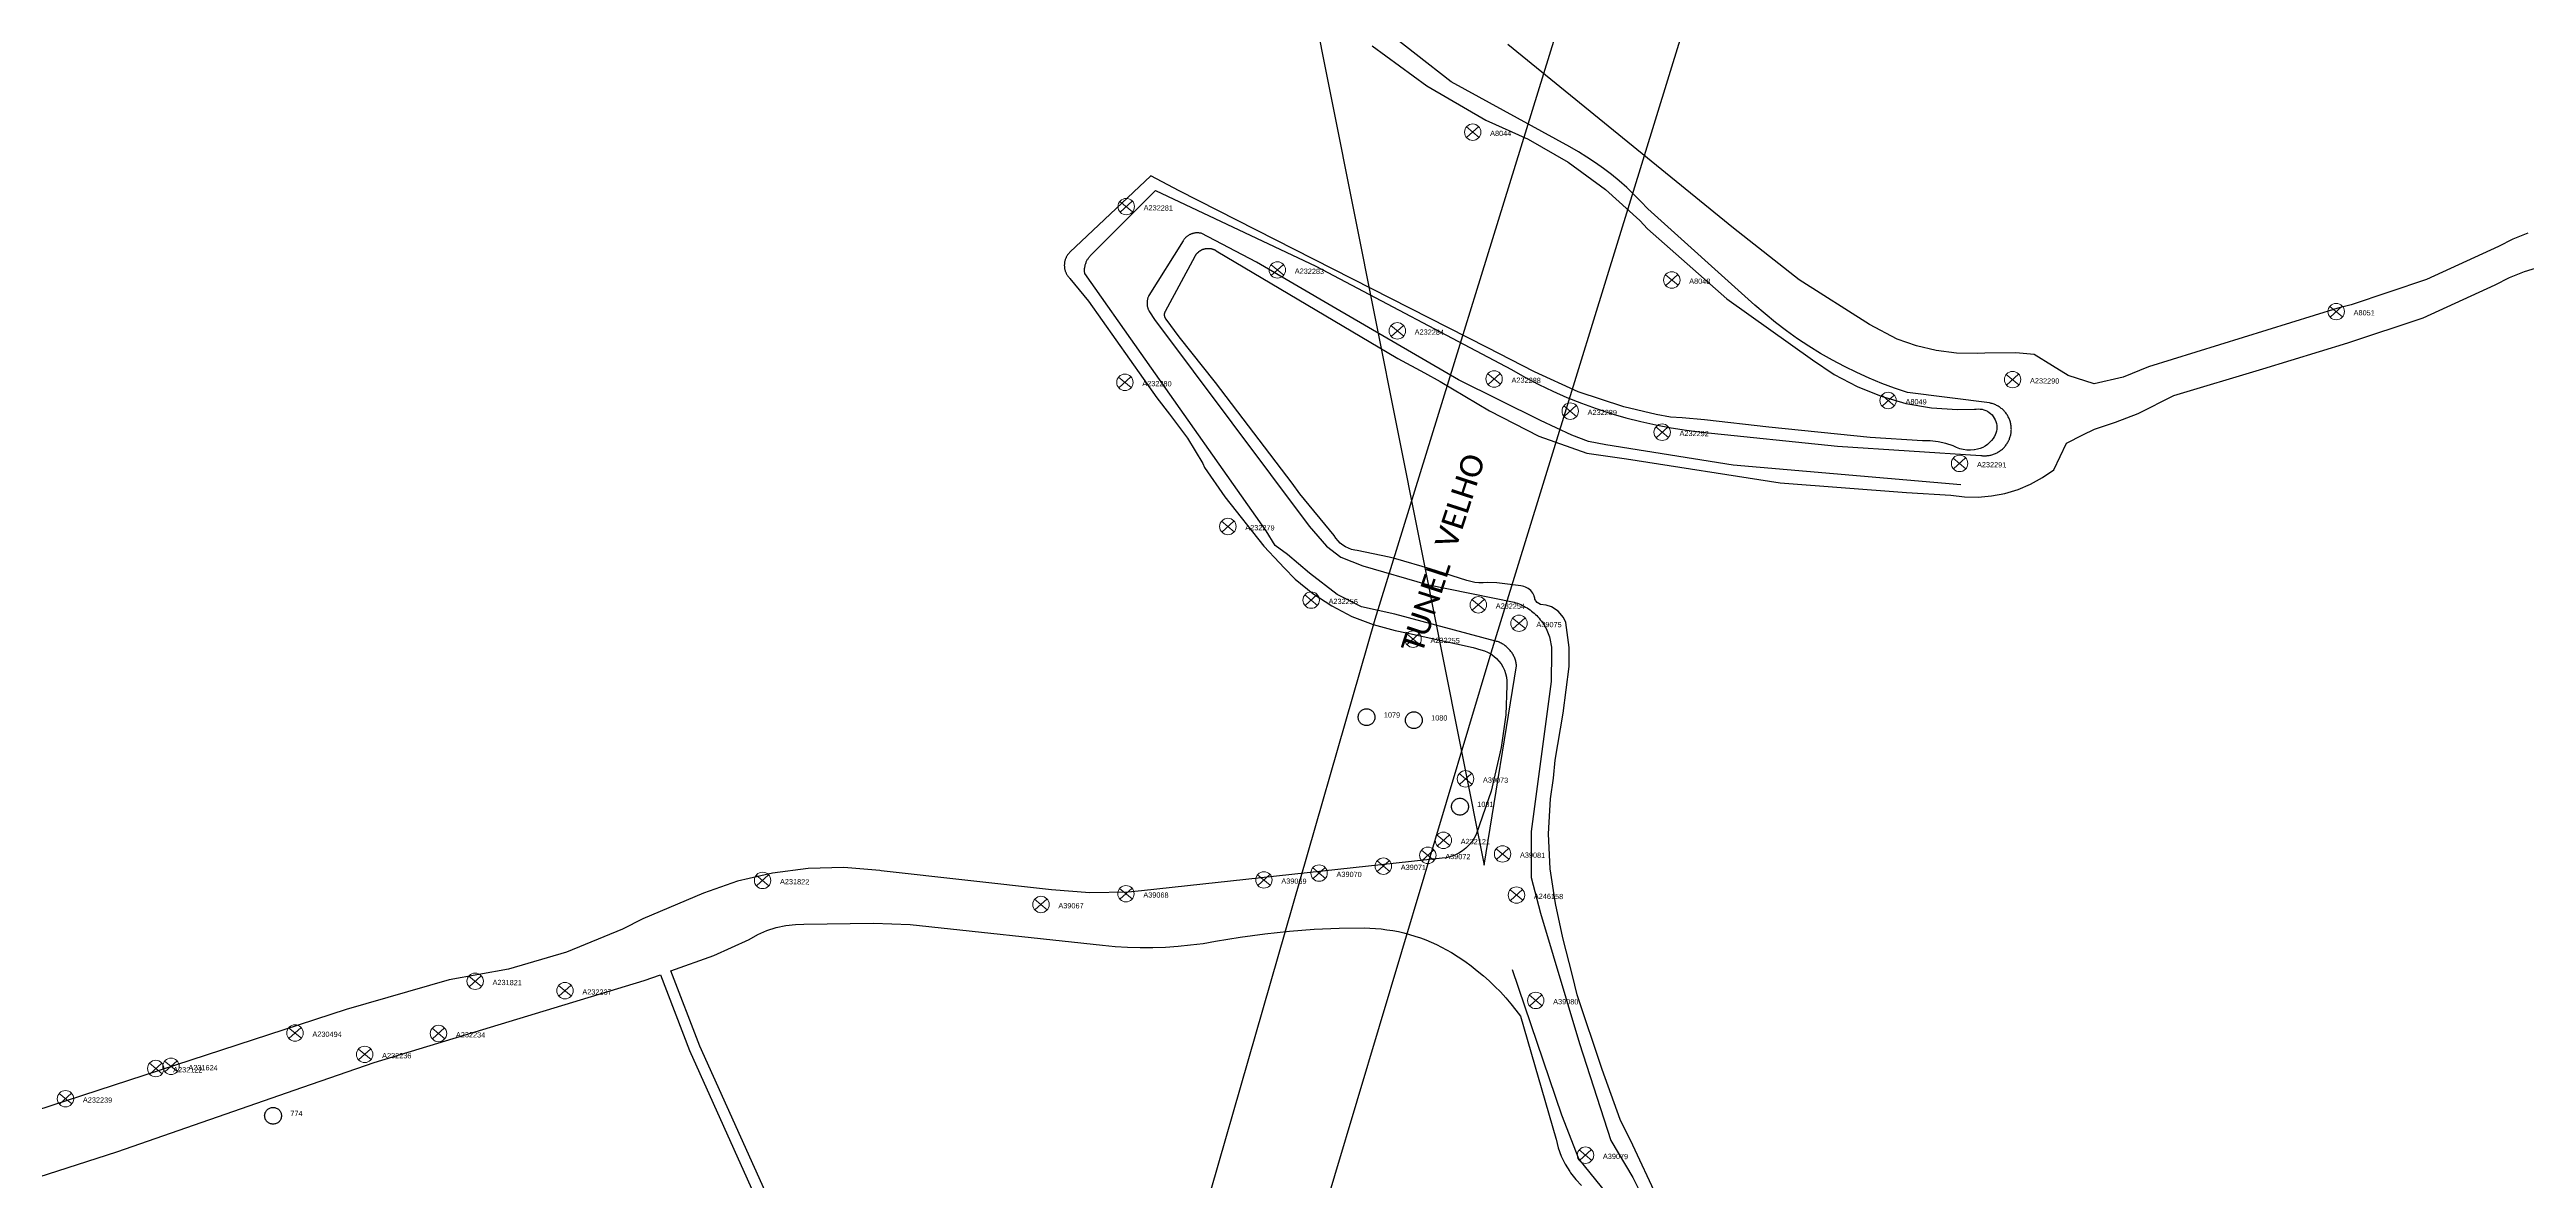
# Model space of a CAD drawing. Header units: millimetres. Extents: x 676447 to 689606, y 7455628 to 7463967.
# Drawn here: x 685296.1 to 685627.3, y 7459484.7 to 7459636 of the extents above; entities that cross this region are included whole.
import ezdxf

# ---------------------------------------------------------------- set-up
doc = ezdxf.new("R2010")
doc.units = ezdxf.units.MM
doc.header["$LTSCALE"] = 0.1
doc.header["$MEASUREMENT"] = 0
doc.linetypes.add('PHANTOM2', pattern=[1.25, 0.625, -0.125, 0.125, -0.125, 0.125, -0.125])
doc.layers.add('10.4-Postes', color=1, linetype='Continuous', lineweight=0)
for name, color, linetype in [('Caixas Subterrâneas', 5, 'Continuous'), ('LEGENDAS_INFRAESTRUTURAS', 7, 'Continuous'), ('MUB_MEIOFIO', 7, 'Continuous'), ('MUB_OBRA_ARTE', 7, 'Continuous'), ('MUB_QUADRAS', 7, 'Continuous'), ('MUB_SEGMENTO', 7, 'Continuous'), ('NOS_DE_INFRAESTRUTURA', 7, 'Continuous')]:
    doc.layers.add(name, color=color, linetype=linetype)
doc.styles.add('Legend', font='calibri.ttf')
doc.styles.get("Standard").update_dxf_attribs({"font": 'arial.ttf'})

# ---------------------------------------------------------------- blocks, each defined once
blk = doc.blocks.new('PTPT')
at = {"layer": '10.4-Postes', "color": 1, "linetype": 'PHANTOM2'}
for points in [[(-0.0000079, 0.0000104), (0.0000075, -0.000002)], [(0.000007, 0.0000109), (-0.0000074, -0.0000025)]]:
    blk.add_lwpolyline(points, dxfattribs=at)
at = {"layer": '10.4-Postes', "color": 1}
blk.add_circle((-0.0000002, 0.0000042), 0.00000987, dxfattribs=at)
blk = doc.blocks.new('MHMZ')
at = {"linetype": 'PHANTOM2'}
blk.add_circle((0, 0), 0.0000101, dxfattribs=at)

msp = doc.modelspace()

# ---------------------------------------------------------------- linework, layer by layer
at = {"layer": 'MUB_MEIOFIO', "color": 253, "linetype": 'Continuous'}
for points in [[(685447.21, 7459731.19), (685487.9, 7459526.89), (685492.24, 7459553.55), (685492.23, 7459553.68), (685492.21, 7459553.81), (685492.19, 7459553.94), (685492.16, 7459554.07), (685492.13, 7459554.2), (685492.09, 7459554.33), (685492.05, 7459554.45), (685492, 7459554.58), (685491.95, 7459554.7), (685491.9, 7459554.82), (685491.84, 7459554.94), (685491.78, 7459555.05), (685491.71, 7459555.17), (685491.64, 7459555.28), (685491.57, 7459555.39), (685491.49, 7459555.49), (685491.41, 7459555.6), (685491.32, 7459555.7), (685491.23, 7459555.8), (685491.14, 7459555.89), (685491.05, 7459555.98), (685490.95, 7459556.07), (685490.85, 7459556.15), (685490.74, 7459556.24), (685490.64, 7459556.31), (685490.53, 7459556.39), (685490.41, 7459556.46), (685490.3, 7459556.52), (685490.18, 7459556.58), (685490.06, 7459556.64), (685489.94, 7459556.7), (685489.82, 7459556.75), (685489.7, 7459556.79), (685489.57, 7459556.83), (685489.45, 7459556.87), (685475.99, 7459560.49), (685471.49, 7459561.43), (685468.24, 7459563.1), (685464.58, 7459565.94), (685461.6, 7459568.47), (685459.96, 7459569.66), (685458.77, 7459571.6), (685442.06, 7459595.36), (685434.51, 7459606.05), (685434.5, 7459606.15), (685434.49, 7459606.24), (685434.48, 7459606.34), (685434.48, 7459606.44), (685434.48, 7459606.54), (685434.49, 7459606.64), (685434.49, 7459606.74), (685434.51, 7459606.84), (685434.52, 7459606.93), (685434.54, 7459607.03), (685434.56, 7459607.13), (685434.58, 7459607.22), (685434.61, 7459607.32), (685434.64, 7459607.41), (685434.68, 7459607.51), (685434.71, 7459607.6), (685434.75, 7459607.69), (685434.8, 7459607.78), (685434.84, 7459607.86), (685434.89, 7459607.95), (685434.95, 7459608.03), (685435, 7459608.11), (685435.06, 7459608.19), (685435.12, 7459608.27), (685435.18, 7459608.35), (685435.25, 7459608.42), (685435.32, 7459608.49), (685443.98, 7459617.18), (685465.42, 7459607.03), (685491.56, 7459593.2), (685493.37, 7459592.17), (685495.21, 7459591.21), (685497.09, 7459590.31), (685498.99, 7459589.48), (685500.92, 7459588.7), (685502.87, 7459587.99), (685504.84, 7459587.34), (685506.84, 7459586.76), (685508.85, 7459586.24), (685510.88, 7459585.79), (685512.92, 7459585.4), (685514.97, 7459585.09), (685517.04, 7459584.84), (685535.18, 7459582.94), (685554.32, 7459581.7), (685554.45, 7459581.68), (685554.57, 7459581.67), (685554.69, 7459581.66), (685554.82, 7459581.66), (685554.94, 7459581.66), (685555.07, 7459581.67), (685555.19, 7459581.68), (685555.31, 7459581.69), (685555.44, 7459581.71), (685555.56, 7459581.73), (685555.68, 7459581.76), (685555.8, 7459581.79), (685555.92, 7459581.83), (685556.04, 7459581.87), (685556.15, 7459581.91), (685556.27, 7459581.96), (685556.38, 7459582.01), (685556.49, 7459582.07), (685556.6, 7459582.13), (685556.71, 7459582.19), (685556.81, 7459582.26), (685556.92, 7459582.33), (685557.01, 7459582.4), (685557.11, 7459582.48), (685557.21, 7459582.56), (685557.3, 7459582.64), (685557.39, 7459582.73), (685557.47, 7459582.82), (685557.55, 7459582.91), (685557.63, 7459583.01), (685557.71, 7459583.11), (685557.78, 7459583.21), (685557.85, 7459583.31), (685557.91, 7459583.42), (685557.98, 7459583.53), (685558.03, 7459583.64), (685558.09, 7459583.75), (685558.14, 7459583.86), (685558.18, 7459583.98), (685558.22, 7459584.1), (685558.26, 7459584.22), (685558.29, 7459584.33), (685558.32, 7459584.46), (685558.35, 7459584.58), (685558.37, 7459584.7), (685558.38, 7459584.82), (685558.39, 7459584.95), (685558.4, 7459585.07), (685558.41, 7459585.2), (685558.4, 7459585.32), (685558.4, 7459585.44), (685558.39, 7459585.57), (685558.37, 7459585.69), (685558.36, 7459585.81), (685558.33, 7459585.94), (685558.31, 7459586.06), (685558.28, 7459586.18), (685558.24, 7459586.3), (685558.2, 7459586.42), (685558.16, 7459586.53), (685558.11, 7459586.65), (685558.06, 7459586.76), (685558, 7459586.87), (685557.94, 7459586.98), (685557.88, 7459587.09), (685557.81, 7459587.19), (685557.74, 7459587.29), (685557.67, 7459587.39), (685557.59, 7459587.49), (685557.51, 7459587.59), (685557.43, 7459587.68), (685557.34, 7459587.77), (685557.25, 7459587.85), (685557.16, 7459587.93), (685557.06, 7459588.01), (685556.96, 7459588.09), (685556.86, 7459588.16), (685556.76, 7459588.23), (685556.65, 7459588.29), (685556.54, 7459588.36), (685556.43, 7459588.41), (685556.32, 7459588.47), (685556.21, 7459588.52), (685556.09, 7459588.56), (685555.97, 7459588.6), (685555.85, 7459588.64), (685555.73, 7459588.67), (685555.61, 7459588.7), (685555.49, 7459588.73), (685544.52, 7459590.13), (685542.79, 7459590.71), (685541.08, 7459591.35), (685539.39, 7459592.04), (685537.73, 7459592.79), (685536.09, 7459593.59), (685534.48, 7459594.45), (685532.9, 7459595.35), (685531.34, 7459596.31), (685529.82, 7459597.32), (685528.34, 7459598.38), (685526.88, 7459599.48), (685525.47, 7459600.64), (685524.09, 7459601.83), (685509.8, 7459614.7), (685508.88, 7459615.69), (685507.94, 7459616.64), (685506.97, 7459617.55), (685505.96, 7459618.44), (685504.93, 7459619.29), (685503.87, 7459620.1), (685502.78, 7459620.88), (685501.66, 7459621.62), (685500.52, 7459622.33), (685499.36, 7459622.99), (685483.49, 7459631.72), (685469.48, 7459642.72)], [(685551.67, 7459577.77), (685521.2, 7459580.39), (685504.19, 7459583.14), (685501.88, 7459583.57), (685499.64, 7459584.44), (685495.44, 7459586.39), (685484.5, 7459591.83), (685468.07, 7459601.38), (685457.48, 7459607.59), (685450.06, 7459611.43), (685449.98, 7459611.45), (685449.91, 7459611.46), (685449.83, 7459611.47), (685449.76, 7459611.48), (685449.68, 7459611.49), (685449.6, 7459611.49), (685449.53, 7459611.49), (685449.45, 7459611.49), (685449.37, 7459611.48), (685449.3, 7459611.48), (685449.22, 7459611.47), (685449.14, 7459611.45), (685449.07, 7459611.44), (685448.99, 7459611.42), (685448.92, 7459611.4), (685448.85, 7459611.37), (685448.77, 7459611.35), (685448.7, 7459611.32), (685448.63, 7459611.29), (685448.56, 7459611.26), (685448.49, 7459611.22), (685448.43, 7459611.18), (685448.36, 7459611.14), (685448.3, 7459611.1), (685448.24, 7459611.06), (685448.17, 7459611.01), (685448.11, 7459610.96), (685448.06, 7459610.91), (685448, 7459610.86), (685447.95, 7459610.8), (685447.89, 7459610.75), (685447.84, 7459610.69), (685447.8, 7459610.63), (685447.75, 7459610.57), (685447.71, 7459610.51), (685447.66, 7459610.44), (685443.08, 7459603.11), (685443.05, 7459603.04), (685443.02, 7459602.97), (685442.99, 7459602.9), (685442.96, 7459602.83), (685442.93, 7459602.75), (685442.91, 7459602.68), (685442.89, 7459602.6), (685442.88, 7459602.53), (685442.86, 7459602.45), (685442.85, 7459602.38), (685442.84, 7459602.3), (685442.84, 7459602.22), (685442.83, 7459602.15), (685442.83, 7459602.07), (685442.83, 7459601.99), (685442.84, 7459601.92), (685442.84, 7459601.84), (685442.85, 7459601.76), (685442.87, 7459601.69), (685442.88, 7459601.61), (685442.9, 7459601.54), (685442.92, 7459601.46), (685442.94, 7459601.39), (685442.97, 7459601.32), (685443, 7459601.25), (685443.03, 7459601.18), (685443.06, 7459601.11), (685443.1, 7459601.04), (685443.14, 7459600.97), (685443.18, 7459600.91), (685443.82, 7459599.9), (685464.52, 7459572.23), (685466.81, 7459569.58), (685468.74, 7459568.11), (685471.67, 7459566.92), (685480.29, 7459564.45), (685491.92, 7459562.06), (685492.15, 7459561.99), (685492.38, 7459561.92), (685492.6, 7459561.83), (685492.82, 7459561.74), (685493.03, 7459561.64), (685493.24, 7459561.53), (685493.45, 7459561.42), (685493.65, 7459561.3), (685493.85, 7459561.17), (685494.05, 7459561.04), (685494.24, 7459560.89), (685494.42, 7459560.75), (685494.6, 7459560.59), (685494.78, 7459560.43), (685494.95, 7459560.27), (685495.11, 7459560.09), (685495.27, 7459559.92), (685495.42, 7459559.73), (685495.56, 7459559.55), (685495.7, 7459559.35), (685495.83, 7459559.16), (685495.96, 7459558.95), (685496.08, 7459558.75), (685496.19, 7459558.54), (685496.29, 7459558.33), (685496.39, 7459558.11), (685496.47, 7459557.89), (685496.55, 7459557.67), (685496.63, 7459557.44), (685496.69, 7459557.21), (685496.75, 7459556.98), (685496.8, 7459556.75), (685496.84, 7459556.52), (685496.87, 7459556.28), (685496.9, 7459556.05), (685496.92, 7459555.81), (685496.93, 7459555.57), (685496.93, 7459555.34), (685496.88, 7459551.45), (685494.22, 7459531.38), (685494.22, 7459525.22), (685495.45, 7459520.47), (685500.64, 7459503.02), (685504.87, 7459490.03), (685507.79, 7459485.09), (685510.66, 7459479.39)], [(685517.72, 7459436.45), (685516.65, 7459441.83), (685508.81, 7459476.52), (685506.88, 7459479.82), (685503.62, 7459483.85), (685500.59, 7459487.6), (685498.32, 7459493.45), (685491.7, 7459512.89)]]:
    msp.add_lwpolyline(points, dxfattribs=at)
at = {"layer": 'MUB_MEIOFIO', "linetype": 'Continuous'}
for points in [[(685447.21, 7459731.19), (685487.9, 7459526.89), (685492.24, 7459553.55), (685492.23, 7459553.68), (685492.21, 7459553.81), (685492.19, 7459553.94), (685492.16, 7459554.07), (685492.13, 7459554.2), (685492.09, 7459554.33), (685492.05, 7459554.45), (685492, 7459554.58), (685491.95, 7459554.7), (685491.9, 7459554.82), (685491.84, 7459554.94), (685491.78, 7459555.05), (685491.71, 7459555.17), (685491.64, 7459555.28), (685491.57, 7459555.39), (685491.49, 7459555.49), (685491.41, 7459555.6), (685491.32, 7459555.7), (685491.23, 7459555.8), (685491.14, 7459555.89), (685491.05, 7459555.98), (685490.95, 7459556.07), (685490.85, 7459556.15), (685490.74, 7459556.24), (685490.64, 7459556.31), (685490.53, 7459556.39), (685490.41, 7459556.46), (685490.3, 7459556.52), (685490.18, 7459556.58), (685490.06, 7459556.64), (685489.94, 7459556.7), (685489.82, 7459556.75), (685489.7, 7459556.79), (685489.57, 7459556.83), (685489.45, 7459556.87), (685475.99, 7459560.49), (685471.49, 7459561.43), (685468.24, 7459563.1), (685464.58, 7459565.94), (685461.6, 7459568.47), (685459.96, 7459569.66), (685458.77, 7459571.6), (685442.06, 7459595.36), (685434.51, 7459606.05), (685434.5, 7459606.15), (685434.49, 7459606.24), (685434.48, 7459606.34), (685434.48, 7459606.44), (685434.48, 7459606.54), (685434.49, 7459606.64), (685434.49, 7459606.74), (685434.51, 7459606.84), (685434.52, 7459606.93), (685434.54, 7459607.03), (685434.56, 7459607.13), (685434.58, 7459607.22), (685434.61, 7459607.32), (685434.64, 7459607.41), (685434.68, 7459607.51), (685434.71, 7459607.6), (685434.75, 7459607.69), (685434.8, 7459607.78), (685434.84, 7459607.86), (685434.89, 7459607.95), (685434.95, 7459608.03), (685435, 7459608.11), (685435.06, 7459608.19), (685435.12, 7459608.27), (685435.18, 7459608.35), (685435.25, 7459608.42), (685435.32, 7459608.49), (685443.98, 7459617.18), (685465.42, 7459607.03), (685491.56, 7459593.2), (685493.37, 7459592.17), (685495.21, 7459591.21), (685497.09, 7459590.31), (685498.99, 7459589.48), (685500.92, 7459588.7), (685502.87, 7459587.99), (685504.84, 7459587.34), (685506.84, 7459586.76), (685508.85, 7459586.24), (685510.88, 7459585.79), (685512.92, 7459585.4), (685514.97, 7459585.09), (685517.04, 7459584.84), (685535.18, 7459582.94), (685554.32, 7459581.7), (685554.45, 7459581.68), (685554.57, 7459581.67), (685554.69, 7459581.66), (685554.82, 7459581.66), (685554.94, 7459581.66), (685555.07, 7459581.67), (685555.19, 7459581.68), (685555.31, 7459581.69), (685555.44, 7459581.71), (685555.56, 7459581.73), (685555.68, 7459581.76), (685555.8, 7459581.79), (685555.92, 7459581.83), (685556.04, 7459581.87), (685556.15, 7459581.91), (685556.27, 7459581.96), (685556.38, 7459582.01), (685556.49, 7459582.07), (685556.6, 7459582.13), (685556.71, 7459582.19), (685556.81, 7459582.26), (685556.92, 7459582.33), (685557.01, 7459582.4), (685557.11, 7459582.48), (685557.21, 7459582.56), (685557.3, 7459582.64), (685557.39, 7459582.73), (685557.47, 7459582.82), (685557.55, 7459582.91), (685557.63, 7459583.01), (685557.71, 7459583.11), (685557.78, 7459583.21), (685557.85, 7459583.31), (685557.91, 7459583.42), (685557.98, 7459583.53), (685558.03, 7459583.64), (685558.09, 7459583.75), (685558.14, 7459583.86), (685558.18, 7459583.98), (685558.22, 7459584.1), (685558.26, 7459584.22), (685558.29, 7459584.33), (685558.32, 7459584.46), (685558.35, 7459584.58), (685558.37, 7459584.7), (685558.38, 7459584.82), (685558.39, 7459584.95), (685558.4, 7459585.07), (685558.41, 7459585.2), (685558.4, 7459585.32), (685558.4, 7459585.44), (685558.39, 7459585.57), (685558.37, 7459585.69), (685558.36, 7459585.81), (685558.33, 7459585.94), (685558.31, 7459586.06), (685558.28, 7459586.18), (685558.24, 7459586.3), (685558.2, 7459586.42), (685558.16, 7459586.53), (685558.11, 7459586.65), (685558.06, 7459586.76), (685558, 7459586.87), (685557.94, 7459586.98), (685557.88, 7459587.09), (685557.81, 7459587.19), (685557.74, 7459587.29), (685557.67, 7459587.39), (685557.59, 7459587.49), (685557.51, 7459587.59), (685557.43, 7459587.68), (685557.34, 7459587.77), (685557.25, 7459587.85), (685557.16, 7459587.93), (685557.06, 7459588.01), (685556.96, 7459588.09), (685556.86, 7459588.16), (685556.76, 7459588.23), (685556.65, 7459588.29), (685556.54, 7459588.36), (685556.43, 7459588.41), (685556.32, 7459588.47), (685556.21, 7459588.52), (685556.09, 7459588.56), (685555.97, 7459588.6), (685555.85, 7459588.64), (685555.73, 7459588.67), (685555.61, 7459588.7), (685555.49, 7459588.73), (685544.52, 7459590.13), (685542.79, 7459590.71), (685541.08, 7459591.35), (685539.39, 7459592.04), (685537.73, 7459592.79), (685536.09, 7459593.59), (685534.48, 7459594.45), (685532.9, 7459595.35), (685531.34, 7459596.31), (685529.82, 7459597.32), (685528.34, 7459598.38), (685526.88, 7459599.48), (685525.47, 7459600.64), (685524.09, 7459601.83), (685509.8, 7459614.7), (685508.88, 7459615.69), (685507.94, 7459616.64), (685506.97, 7459617.55), (685505.96, 7459618.44), (685504.93, 7459619.29), (685503.87, 7459620.1), (685502.78, 7459620.88), (685501.66, 7459621.62), (685500.52, 7459622.33), (685499.36, 7459622.99), (685483.49, 7459631.72), (685469.48, 7459642.72)], [(685551.67, 7459577.77), (685521.2, 7459580.39), (685504.19, 7459583.14), (685501.88, 7459583.57), (685499.64, 7459584.44), (685495.44, 7459586.39), (685484.5, 7459591.83), (685468.07, 7459601.38), (685457.48, 7459607.59), (685450.06, 7459611.43), (685449.98, 7459611.45), (685449.91, 7459611.46), (685449.83, 7459611.47), (685449.76, 7459611.48), (685449.68, 7459611.49), (685449.6, 7459611.49), (685449.53, 7459611.49), (685449.45, 7459611.49), (685449.37, 7459611.48), (685449.3, 7459611.48), (685449.22, 7459611.47), (685449.14, 7459611.45), (685449.07, 7459611.44), (685448.99, 7459611.42), (685448.92, 7459611.4), (685448.85, 7459611.37), (685448.77, 7459611.35), (685448.7, 7459611.32), (685448.63, 7459611.29), (685448.56, 7459611.26), (685448.49, 7459611.22), (685448.43, 7459611.18), (685448.36, 7459611.14), (685448.3, 7459611.1), (685448.24, 7459611.06), (685448.17, 7459611.01), (685448.11, 7459610.96), (685448.06, 7459610.91), (685448, 7459610.86), (685447.95, 7459610.8), (685447.89, 7459610.75), (685447.84, 7459610.69), (685447.8, 7459610.63), (685447.75, 7459610.57), (685447.71, 7459610.51), (685447.66, 7459610.44), (685443.08, 7459603.11), (685443.05, 7459603.04), (685443.02, 7459602.97), (685442.99, 7459602.9), (685442.96, 7459602.83), (685442.93, 7459602.75), (685442.91, 7459602.68), (685442.89, 7459602.6), (685442.88, 7459602.53), (685442.86, 7459602.45), (685442.85, 7459602.38), (685442.84, 7459602.3), (685442.84, 7459602.22), (685442.83, 7459602.15), (685442.83, 7459602.07), (685442.83, 7459601.99), (685442.84, 7459601.92), (685442.84, 7459601.84), (685442.85, 7459601.76), (685442.87, 7459601.69), (685442.88, 7459601.61), (685442.9, 7459601.54), (685442.92, 7459601.46), (685442.94, 7459601.39), (685442.97, 7459601.32), (685443, 7459601.25), (685443.03, 7459601.18), (685443.06, 7459601.11), (685443.1, 7459601.04), (685443.14, 7459600.97), (685443.18, 7459600.91), (685443.82, 7459599.9), (685464.52, 7459572.23), (685466.81, 7459569.58), (685468.74, 7459568.11), (685471.67, 7459566.92), (685480.29, 7459564.45), (685491.92, 7459562.06), (685492.15, 7459561.99), (685492.38, 7459561.92), (685492.6, 7459561.83), (685492.82, 7459561.74), (685493.03, 7459561.64), (685493.24, 7459561.53), (685493.45, 7459561.42), (685493.65, 7459561.3), (685493.85, 7459561.17), (685494.05, 7459561.04), (685494.24, 7459560.89), (685494.42, 7459560.75), (685494.6, 7459560.59), (685494.78, 7459560.43), (685494.95, 7459560.27), (685495.11, 7459560.09), (685495.27, 7459559.92), (685495.42, 7459559.73), (685495.56, 7459559.55), (685495.7, 7459559.35), (685495.83, 7459559.16), (685495.96, 7459558.95), (685496.08, 7459558.75), (685496.19, 7459558.54), (685496.29, 7459558.33), (685496.39, 7459558.11), (685496.47, 7459557.89), (685496.55, 7459557.67), (685496.63, 7459557.44), (685496.69, 7459557.21), (685496.75, 7459556.98), (685496.8, 7459556.75), (685496.84, 7459556.52), (685496.87, 7459556.28), (685496.9, 7459556.05), (685496.92, 7459555.81), (685496.93, 7459555.57), (685496.93, 7459555.34), (685496.88, 7459551.45), (685494.22, 7459531.38), (685494.22, 7459525.22), (685495.45, 7459520.47), (685500.64, 7459503.02), (685504.87, 7459490.03), (685507.79, 7459485.09), (685510.66, 7459479.39)], [(685517.72, 7459436.45), (685516.65, 7459441.83), (685508.81, 7459476.52), (685506.88, 7459479.82), (685503.62, 7459483.85), (685500.59, 7459487.6), (685498.32, 7459493.45), (685491.7, 7459512.89)]]:
    msp.add_lwpolyline(points, dxfattribs=at)
at = {"layer": 'MUB_OBRA_ARTE', "linetype": 'Continuous'}
msp.add_lwpolyline([(685461.95, 7459465.33), (685447.42, 7459469.54), (685473.36, 7459559.82), (685498.94, 7459642.68), (685498.83, 7459642.7), (685512.59, 7459638.38), (685514.27, 7459637.87), (685488.8, 7459555.24), (685461.95, 7459465.33)], dxfattribs=at)
at = {"layer": 'MUB_QUADRAS', "linetype": 'Continuous'}
for points in [[(685472.92, 7459636.54), (685480.27, 7459631.15), (685488.14, 7459626.56), (685493.78, 7459624.03), (685499.13, 7459620.93), (685504.12, 7459617.28), (685508.71, 7459613.13), (685509.77, 7459612.04), (685520.35, 7459602.68), (685531.82, 7459594.49), (685534.7, 7459592.55), (685537.77, 7459590.93), (685540.99, 7459589.63), (685544.32, 7459588.68), (685547.74, 7459588.08), (685551.21, 7459587.84), (685553.46, 7459587.88), (685553.72, 7459587.92), (685553.98, 7459587.94), (685554.23, 7459587.92), (685554.49, 7459587.89), (685554.74, 7459587.82), (685554.98, 7459587.73), (685555.22, 7459587.61), (685555.43, 7459587.47), (685555.64, 7459587.31), (685555.82, 7459587.13), (685555.99, 7459586.93), (685556.13, 7459586.71), (685556.25, 7459586.48), (685556.34, 7459586.24), (685556.41, 7459585.99), (685556.45, 7459585.73), (685556.47, 7459585.47), (685556.45, 7459585.21), (685556.42, 7459584.96), (685556.35, 7459584.7), (685556.26, 7459584.46), (685556.14, 7459584.23), (685556.13, 7459584.21), (685555.99, 7459583.99), (685555.76, 7459583.69), (685555.5, 7459583.42), (685555.22, 7459583.17), (685554.91, 7459582.96), (685554.58, 7459582.78), (685554.23, 7459582.64), (685553.87, 7459582.53), (685553.5, 7459582.46), (685553.42, 7459582.45), (685552.94, 7459582.42), (685552.46, 7459582.43), (685551.98, 7459582.5), (685551.51, 7459582.61), (685551.06, 7459582.77), (685550.63, 7459582.98), (685549.65, 7459583.3), (685548.62, 7459583.53), (685547.57, 7459583.64), (685546.51, 7459583.65), (685539.54, 7459584.13), (685525.96, 7459585.48), (685517.39, 7459586.46), (685514.4, 7459586.73), (685512.84, 7459586.85), (685510.93, 7459587.2), (685506.6, 7459588.21), (685500.5, 7459590.23), (685494.64, 7459592.88), (685488.31, 7459596.15), (685447.12, 7459617.12), (685443.35, 7459619.11), (685432.53, 7459608.91), (685432.47, 7459608.85), (685432.42, 7459608.79), (685432.36, 7459608.73), (685432.31, 7459608.66), (685432.25, 7459608.6), (685432.21, 7459608.53), (685432.16, 7459608.46), (685432.11, 7459608.39), (685432.07, 7459608.31), (685432.03, 7459608.24), (685432, 7459608.16), (685431.96, 7459608.09), (685431.93, 7459608.01), (685431.9, 7459607.93), (685431.88, 7459607.85), (685431.86, 7459607.77), (685431.83, 7459607.69), (685431.82, 7459607.61), (685431.8, 7459607.52), (685431.79, 7459607.44), (685431.78, 7459607.36), (685431.78, 7459607.27), (685431.77, 7459607.19), (685431.77, 7459607.11), (685431.78, 7459607.02), (685431.78, 7459606.94), (685431.79, 7459606.86), (685431.8, 7459606.77), (685431.82, 7459606.69), (685431.83, 7459606.61), (685431.86, 7459606.53), (685431.88, 7459606.45), (685431.9, 7459606.37), (685431.93, 7459606.29), (685431.96, 7459606.21), (685432, 7459606.13), (685432.03, 7459606.06), (685432.07, 7459605.98), (685432.11, 7459605.91), (685432.16, 7459605.84), (685432.21, 7459605.77), (685432.25, 7459605.7), (685432.31, 7459605.64), (685432.36, 7459605.57), (685432.42, 7459605.51), (685432.47, 7459605.45), (685432.53, 7459605.39), (685435.01, 7459602.35), (685444.16, 7459589.43), (685445.86, 7459587.23), (685448.24, 7459584.04), (685450.28, 7459580.61), (685450.54, 7459580.1), (685453.23, 7459576.16), (685458.46, 7459569.58), (685460.53, 7459567.32), (685461.18, 7459566.66), (685462.66, 7459565.16), (685465.01, 7459563.24), (685467.55, 7459561.57), (685470.24, 7459560.17), (685473.07, 7459559.07), (685476, 7459558.27), (685477.55, 7459557.97), (685486.43, 7459556), (685487.48, 7459555.7), (685487.94, 7459555.56), (685488.38, 7459555.37), (685488.8, 7459555.14), (685489.19, 7459554.86), (685489.56, 7459554.55), (685489.88, 7459554.19), (685490.17, 7459553.81), (685490.42, 7459553.4), (685490.62, 7459552.96), (685490.78, 7459552.51), (685490.88, 7459552.04), (685490.94, 7459551.56), (685490.95, 7459551.08), (685490.94, 7459550.91), (685490.8, 7459547.01), (685490.2, 7459542.64), (685488.86, 7459536.8), (685486.91, 7459531.13), (685486.84, 7459530.99), (685486.57, 7459530.48), (685486.25, 7459530), (685485.88, 7459529.55), (685485.47, 7459529.15), (685485.01, 7459528.79), (685484.52, 7459528.48), (685484, 7459528.23), (685483.46, 7459528.03), (685482.89, 7459527.88), (685482.32, 7459527.8), (685442.11, 7459523.45), (685440.32, 7459523.28), (685435.17, 7459523.17), (685430.05, 7459523.6), (685407.3, 7459526.13), (685407.1, 7459526.16), (685402.31, 7459526.55), (685397.51, 7459526.44), (685392.74, 7459525.83), (685388.07, 7459524.73), (685383.53, 7459523.14), (685375.41, 7459519.68), (685372.7, 7459518.33), (685365.22, 7459515.26), (685357.46, 7459512.98), (685349.5, 7459511.53), (685335.75, 7459507.55), (685285.84, 7459491.27)], [(685627.47, 7459611.46), (685625.47, 7459610.66), (685623.56, 7459609.65), (685613.91, 7459605.25), (685603.85, 7459601.88), (685602.07, 7459601.4), (685576.74, 7459593.57), (685573.38, 7459592.18), (685569.48, 7459591.3), (685565.99, 7459592.42), (685563.92, 7459593.68), (685561.46, 7459595.21), (685559.02, 7459595.44), (685554.87, 7459595.39), (685553.83, 7459595.34), (685551.09, 7459595.4), (685548.37, 7459595.75), (685545.71, 7459596.38), (685543.12, 7459597.28), (685539.46, 7459599.24), (685530.03, 7459605.21), (685521.27, 7459612.13), (685491.08, 7459636.7)], [(685512.26, 7459479.89), (685508.43, 7459488.07), (685507.8, 7459489.41), (685506.09, 7459492.87), (685503.68, 7459499.52), (685500.35, 7459509.52), (685499.72, 7459512.12), (685498.45, 7459517.15), (685497.45, 7459521.75), (685496.74, 7459526.39), (685496.52, 7459531.07), (685496.79, 7459535.75), (685497.18, 7459538.52), (685497.43, 7459540.95), (685498.49, 7459547.24), (685499.26, 7459553.45), (685499.28, 7459556.01), (685498.84, 7459559.35), (685498.53, 7459560.01), (685497.83, 7459560.85), (685496.9, 7459561.43), (685496.2, 7459561.65), (685495.45, 7459561.77), (685495.01, 7459562.05), (685494.84, 7459562.25), (685494.77, 7459562.36), (685494.71, 7459562.48), (685494.67, 7459562.61), (685494.64, 7459562.74), (685494.62, 7459562.86), (685494.6, 7459562.91), (685494.52, 7459563.11), (685494.41, 7459563.3), (685494.29, 7459563.47), (685494.15, 7459563.63), (685493.99, 7459563.77), (685493.82, 7459563.9), (685493.64, 7459564.01), (685493.44, 7459564.1), (685493.24, 7459564.17), (685493.03, 7459564.22), (685492.82, 7459564.24), (685489.61, 7459564.64), (685488.32, 7459564.71), (685487.77, 7459564.65), (685487.22, 7459564.65), (685486.67, 7459564.71), (685486.13, 7459564.82), (685485.61, 7459564.99), (685485.6, 7459564.99), (685480.7, 7459566.55), (685476.09, 7459567.87), (685475.21, 7459568.11), (685470.93, 7459568.98), (685470.62, 7459569.03), (685470.19, 7459569.14), (685469.79, 7459569.29), (685469.39, 7459569.49), (685469.03, 7459569.72), (685468.68, 7459569.99), (685468.37, 7459570.29), (685468.09, 7459570.63), (685467.85, 7459570.99), (685463.28, 7459576.56), (685462.25, 7459577.98), (685452.01, 7459591.45), (685447.13, 7459597.58), (685447.11, 7459597.6), (685445.38, 7459599.94), (685445.38, 7459599.94), (685445.37, 7459599.95), (685445.36, 7459599.97), (685445.35, 7459599.98), (685445.34, 7459600), (685445.33, 7459600.01), (685445.32, 7459600.03), (685445.31, 7459600.04), (685445.3, 7459600.06), (685445.29, 7459600.07), (685445.29, 7459600.09), (685445.28, 7459600.1), (685445.27, 7459600.12), (685445.26, 7459600.14), (685445.26, 7459600.15), (685445.25, 7459600.17), (685445.24, 7459600.18), (685445.24, 7459600.2), (685445.23, 7459600.22), (685445.23, 7459600.23), (685445.22, 7459600.25), (685445.22, 7459600.27), (685445.21, 7459600.28), (685445.21, 7459600.3), (685445.21, 7459600.32), (685445.2, 7459600.34), (685445.2, 7459600.35), (685445.2, 7459600.37), (685445.19, 7459600.39), (685445.19, 7459600.4), (685445.19, 7459600.42), (685445.19, 7459600.44), (685445.18, 7459600.46), (685445.18, 7459600.47), (685445.18, 7459600.49), (685445.18, 7459600.51), (685445.18, 7459600.53), (685445.18, 7459600.54), (685445.18, 7459600.56), (685445.18, 7459600.58), (685445.18, 7459600.6), (685445.18, 7459600.61), (685445.19, 7459600.63), (685445.19, 7459600.65), (685445.19, 7459600.67), (685445.19, 7459600.68), (685445.19, 7459600.7), (685445.2, 7459600.72), (685445.2, 7459600.73), (685445.2, 7459600.75), (685445.21, 7459600.77), (685445.21, 7459600.79), (685445.22, 7459600.8), (685445.22, 7459600.82), (685445.23, 7459600.84), (685445.23, 7459600.85), (685445.24, 7459600.87), (685445.24, 7459600.89), (685445.25, 7459600.9), (685445.26, 7459600.92), (685445.26, 7459600.93), (685445.27, 7459600.95), (685445.28, 7459600.97), (685445.29, 7459600.98), (685445.29, 7459601), (685445.3, 7459601.01), (685445.3, 7459601.01), (685449.25, 7459608.36), (685449.25, 7459608.36), (685449.27, 7459608.39), (685449.29, 7459608.42), (685449.3, 7459608.45), (685449.32, 7459608.48), (685449.34, 7459608.51), (685449.36, 7459608.54), (685449.38, 7459608.57), (685449.4, 7459608.6), (685449.42, 7459608.63), (685449.44, 7459608.65), (685449.47, 7459608.68), (685449.49, 7459608.71), (685449.51, 7459608.73), (685449.53, 7459608.76), (685449.56, 7459608.79), (685449.58, 7459608.81), (685449.61, 7459608.84), (685449.63, 7459608.86), (685449.66, 7459608.88), (685449.68, 7459608.91), (685449.71, 7459608.93), (685449.74, 7459608.95), (685449.76, 7459608.98), (685449.79, 7459609), (685449.82, 7459609.02), (685449.85, 7459609.04), (685449.87, 7459609.06), (685449.9, 7459609.08), (685449.93, 7459609.1), (685449.96, 7459609.12), (685449.99, 7459609.13), (685450.02, 7459609.15), (685450.05, 7459609.17), (685450.08, 7459609.19), (685450.11, 7459609.2), (685450.15, 7459609.22), (685450.18, 7459609.23), (685450.21, 7459609.25), (685450.24, 7459609.26), (685450.27, 7459609.27), (685450.31, 7459609.29), (685450.34, 7459609.3), (685450.37, 7459609.31), (685450.4, 7459609.32), (685450.44, 7459609.33), (685450.47, 7459609.34), (685450.5, 7459609.35), (685450.54, 7459609.36), (685450.57, 7459609.37), (685450.61, 7459609.37), (685450.64, 7459609.38), (685450.68, 7459609.39), (685450.71, 7459609.39), (685450.74, 7459609.4), (685450.78, 7459609.4), (685450.81, 7459609.41), (685450.85, 7459609.41), (685450.88, 7459609.41), (685450.92, 7459609.41), (685450.95, 7459609.41), (685450.99, 7459609.42), (685451.02, 7459609.42), (685451.06, 7459609.41), (685451.09, 7459609.41), (685451.13, 7459609.41), (685451.16, 7459609.41), (685451.2, 7459609.41), (685451.23, 7459609.4), (685451.27, 7459609.4), (685451.3, 7459609.39), (685451.34, 7459609.39), (685451.37, 7459609.38), (685451.4, 7459609.38), (685451.44, 7459609.37), (685451.47, 7459609.36), (685451.51, 7459609.35), (685451.54, 7459609.34), (685451.57, 7459609.34), (685451.61, 7459609.33), (685451.64, 7459609.31), (685451.67, 7459609.3), (685451.71, 7459609.29), (685451.74, 7459609.28), (685451.77, 7459609.27), (685451.8, 7459609.25), (685451.84, 7459609.24), (685451.87, 7459609.22), (685451.9, 7459609.21), (685451.93, 7459609.19), (685451.96, 7459609.18), (685451.99, 7459609.16), (685452.02, 7459609.14), (685452.05, 7459609.13), (685452.1, 7459609.1), (685476.36, 7459594.7), (685479.94, 7459592.75), (685482.04, 7459591.62), (685488.64, 7459587.66), (685495.24, 7459584.27), (685501.66, 7459582.01), (685506.94, 7459581.26), (685527.5, 7459578.05), (685544.38, 7459576.75), (685550.32, 7459576.41), (685552.13, 7459576.18), (685553.95, 7459576.14), (685555.76, 7459576.29), (685557.55, 7459576.63), (685559.3, 7459577.16), (685560.98, 7459577.86), (685562.58, 7459578.74), (685564.07, 7459579.78), (685565.79, 7459583.35), (685567.98, 7459584.47), (685569.53, 7459585.22), (685572.34, 7459586.14), (685575.36, 7459587.33), (685580.13, 7459589.71), (685592.04, 7459593.28), (685603.4, 7459596.76), (685613.46, 7459600.13), (685623.11, 7459604.53), (685625.02, 7459605.54), (685627.02, 7459606.34), (685629.09, 7459606.93)], [(685392.17, 7459482.36), (685383.04, 7459502.66), (685379.17, 7459512.72), (685384.9, 7459514.78), (685389.65, 7459516.93), (685390.79, 7459517.59), (685391.98, 7459518.13), (685393.23, 7459518.54), (685394.52, 7459518.82), (685395.82, 7459518.96), (685396.94, 7459518.97), (685406.28, 7459519.11), (685411.16, 7459518.94), (685436.88, 7459516.17), (685438.56, 7459516.01), (685440.24, 7459515.9), (685441.93, 7459515.85), (685443.61, 7459515.85), (685445.3, 7459515.91), (685446.98, 7459516.03), (685448.66, 7459516.2), (685450.33, 7459516.42), (685451.99, 7459516.7), (685455.27, 7459517.26), (685458.57, 7459517.71), (685461.88, 7459518.06), (685465.2, 7459518.31), (685468.53, 7459518.45), (685471.86, 7459518.48), (685472.63, 7459518.46), (685473.4, 7459518.42), (685474.16, 7459518.35), (685474.92, 7459518.25), (685475.68, 7459518.13), (685476.44, 7459517.99), (685477.18, 7459517.82), (685477.93, 7459517.62), (685478.66, 7459517.4), (685479.39, 7459517.15), (685480.11, 7459516.88), (685480.82, 7459516.59), (685481.52, 7459516.27), (685482.21, 7459515.93), (685482.88, 7459515.57), (685483.55, 7459515.18), (685484.44, 7459514.62), (685485.31, 7459514.03), (685486.17, 7459513.41), (685487, 7459512.76), (685487.81, 7459512.09), (685488.59, 7459511.39), (685489.36, 7459510.66), (685490.09, 7459509.91), (685490.81, 7459509.13), (685491.49, 7459508.33), (685492.15, 7459507.5), (685492.78, 7459506.66), (685497.5, 7459490.36), (685497.52, 7459490.21), (685497.81, 7459489.06), (685498.22, 7459487.94), (685498.74, 7459486.87), (685499.37, 7459485.87), (685499.47, 7459485.72), (685500.15, 7459484.82), (685500.93, 7459484)], [(685273.6, 7459478.39), (685305.07, 7459488.53), (685329.93, 7459497.16), (685339.49, 7459500.47), (685375.58, 7459511.44), (685377.76, 7459512.22), (685381.65, 7459502.08), (685390.76, 7459481.82)]]:
    msp.add_lwpolyline(points, dxfattribs=at)

# ---------------------------------------------------------------- block references
at = {"layer": 'Caixas Subterrâneas', "color": 40}
for p, xscale, yscale, zscale, rotation in [((685472.19, 7459546.68), 111319.4907932736, 111319.4907932736, 111319.4907932736, 359.2940388561544), ((685478.51, 7459546.28), 111319.4907932735, 111319.4907932735, 111319.4907932735, 359.2940146782801), ((685484.68, 7459534.71), 111319.4907932735, 111319.4907932735, 111319.4907932735, 359.2939876325248), ((685325.97, 7459493.35), 111319.4907932736, 111319.4907932736, 111319.4907932736, 359.2945785333072)]:
    msp.add_blockref('MHMZ', p, dxfattribs=dict(at, xscale=xscale, yscale=yscale, zscale=zscale, rotation=rotation))
at = {"layer": 'NOS_DE_INFRAESTRUTURA', "color": 1}
for p, xscale, yscale, zscale, rotation in [((685486.4, 7459624.5), 111319.4907932735, 111319.4907932735, 111319.4907932735, 359.2940088629358), ((685440.07, 7459614.54), 111319.4907932736, 111319.4907932736, 111319.4907932736, 359.2941820195367), ((685460.28, 7459606.06), 111319.4907932736, 111319.4907932736, 111319.4907932736, 359.2941025312666), ((685513.02, 7459604.71), 111319.4907932736, 111319.4907932736, 111319.4907932736, 359.2939014999128), ((685476.32, 7459597.91), 111319.4907932736, 111319.4907932736, 111319.4907932736, 359.2940390111862), ((685601.86, 7459600.49), 111319.4907932736, 111319.4907932736, 111319.4907932736, 359.2935622687987), ((685439.89, 7459591.02), 111319.4907932736, 111319.4907932736, 111319.4907932736, 359.2941754364752), ((685489.26, 7459591.47), 111319.4907932735, 111319.4907932735, 111319.4907932735, 359.2939877937393), ((685558.59, 7459591.39), 111319.4907932735, 111319.4907932735, 111319.4907932735, 359.2937240320048), ((685541.94, 7459588.59), 111319.4907932736, 111319.4907932736, 111319.4907932736, 359.2937865094052), ((685499.44, 7459587.17), 111319.4907932736, 111319.4907932736, 111319.4907932736, 359.293947739665), ((685511.73, 7459584.35), 111319.4907932736, 111319.4907932736, 111319.4907932736, 359.2939000941255), ((685551.5, 7459580.17), 111319.4907932735, 111319.4907932735, 111319.4907932735, 359.2937475382026), ((685453.66, 7459571.73), 111319.4907932736, 111319.4907932736, 111319.4907932736, 359.2941170916972), ((685464.8, 7459561.88), 111319.4907932736, 111319.4907932736, 111319.4907932736, 359.2940716473427), ((685487.15, 7459561.25), 111319.4907932736, 111319.4907932736, 111319.4907932736, 359.2939864367917), ((685492.59, 7459558.78), 111319.4907932736, 111319.4907932736, 111319.4907932736, 359.2939649851353), ((685478.43, 7459556.66), 111319.4907932736, 111319.4907932736, 111319.4907932736, 359.2940182121353), ((685485.44, 7459537.96), 111319.4907932736, 111319.4907932736, 111319.4907932736, 359.29398574467), ((685482.48, 7459529.74), 111319.4907932736, 111319.4907932736, 111319.4907932736, 359.29399448231), ((685490.39, 7459527.92), 111319.4907932736, 111319.4907932736, 111319.4907932736, 359.2939638185299), ((685465.86, 7459525.35), 111319.4907932736, 111319.4907932736, 111319.4907932736, 359.294056310158), ((685474.45, 7459526.28), 111319.4907932736, 111319.4907932736, 111319.4907932736, 359.2940239484024), ((685480.4, 7459527.73), 111319.4907932736, 111319.4907932736, 111319.4907932736, 359.2940017394686), ((685391.44, 7459524.37), 111319.4907932736, 111319.4907932736, 111319.4907932736, 359.2943390957282), ((685428.67, 7459521.15), 111319.4907932736, 111319.4907932736, 111319.4907932736, 359.2941964939903), ((685440.03, 7459522.59), 111319.4907932735, 111319.4907932735, 111319.4907932735, 359.2941537396518), ((685458.48, 7459524.44), 111319.4907932736, 111319.4907932736, 111319.4907932736, 359.2940841241222), ((685492.25, 7459522.41), 111319.4907932736, 111319.4907932736, 111319.4907932736, 359.2939550228197), ((685353.01, 7459510.88), 111319.4907932735, 111319.4907932735, 111319.4907932735, 359.294481120141), ((685365.02, 7459509.62), 111319.4907932736, 111319.4907932736, 111319.4907932736, 359.294435041667), ((685494.83, 7459508.31), 111319.4907932736, 111319.4907932736, 111319.4907932736, 359.2939408690539), ((685328.92, 7459503.95), 111319.4907932735, 111319.4907932735, 111319.4907932735, 359.2945706127092), ((685348.11, 7459503.89), 111319.4907932735, 111319.4907932735, 111319.4907932735, 359.2944975966658), ((685310.3, 7459499.2), 111319.4907932736, 111319.4907932736, 111319.4907932736, 359.2946399761875), ((685312.34, 7459499.49), 111319.4907932736, 111319.4907932736, 111319.4907932736, 359.2946322990957), ((685338.24, 7459501.09), 111319.4907932736, 111319.4907932736, 111319.4907932736, 359.2945342485287), ((685298.23, 7459495.16), 111319.4907932736, 111319.4907932736, 111319.4907932736, 359.2946846119149), ((685501.48, 7459487.61), 111319.4907932736, 111319.4907932736, 111319.4907932736, 359.2939091414603)]:
    msp.add_blockref('PTPT', p, dxfattribs=dict(at, xscale=xscale, yscale=yscale, zscale=zscale, rotation=rotation))

# ---------------------------------------------------------------- texts
at = {"layer": 'LEGENDAS_INFRAESTRUTURAS', "color": 1}
for s, rotation, p in [('A8044', 359.294, (685488.71, 7459624.47)), ('A232281', 359.2942, (685442.38, 7459614.51)), ('A232283', 359.2941, (685462.59, 7459606.03)), ('A8048', 359.2939, (685515.33, 7459604.69)), ('A8051', 359.2936, (685604.17, 7459600.47)), ('A232284', 359.294, (685478.62, 7459597.88)), ('A232280', 359.2942, (685442.2, 7459590.99)), ('A232288', 359.294, (685491.57, 7459591.44)), ('A8049', 359.2938, (685544.25, 7459588.56)), ('A232290', 359.2937, (685560.9, 7459591.36)), ('A232289', 359.2939, (685501.75, 7459587.14)), ('A232292', 359.2939, (685514.04, 7459584.32)), ('A232291', 359.2937, (685553.81, 7459580.14)), ('A232279', 359.2941, (685455.97, 7459571.71)), ('A232256', 359.2941, (685467.11, 7459561.85)), ('A232254', 359.294, (685489.46, 7459561.22)), ('A39075', 359.294, (685494.9, 7459558.75)), ('A232255', 359.294, (685480.74, 7459556.63)), ('A39073', 359.294, (685487.75, 7459537.93)), ('A232121', 359.294, (685484.78, 7459529.71)), ('A39070', 359.294, (685468.17, 7459525.32)), ('A39071', 359.294, (685476.76, 7459526.26)), ('A39072', 359.294, (685482.71, 7459527.7)), ('A39081', 359.294, (685492.7, 7459527.89)), ('A231822', 359.2943, (685393.75, 7459524.34)), ('A39068', 359.2941, (685442.34, 7459522.56)), ('A39069', 359.2941, (685460.79, 7459524.41)), ('A246158', 359.2939, (685494.56, 7459522.38)), ('A39067', 359.2942, (685430.98, 7459521.12)), ('A231821', 359.2945, (685355.32, 7459510.85)), ('A232237', 359.2944, (685367.33, 7459509.59)), ('A39080', 359.2939, (685497.14, 7459508.28)), ('A230494', 359.2946, (685331.23, 7459503.93)), ('A232234', 359.2945, (685350.42, 7459503.86)), ('A232122', 359.2946, (685312.61, 7459499.17)), ('A231624', 359.2946, (685314.65, 7459499.46)), ('A232236', 359.2945, (685340.55, 7459501.07)), ('A232239', 359.2947, (685300.54, 7459495.13)), ('A39079', 359.2939, (685503.79, 7459487.58))]:
    msp.add_text(s, height=0.7, rotation=rotation, dxfattribs=at).set_placement(p)
at = {"layer": 'LEGENDAS_INFRAESTRUTURAS', "color": 5}
for s, rotation, p in [('1079', 359.294, (685474.5, 7459546.65)), ('1080', 359.294, (685480.82, 7459546.25)), ('1081', 359.294, (685486.99, 7459534.68)), ('774', 359.2946, (685328.28, 7459493.32))]:
    msp.add_text(s, height=0.7, rotation=rotation, dxfattribs=at).set_placement(p)
at = {"layer": 'MUB_SEGMENTO', "color": 253, "style": 'Legend'}
msp.add_text('TUNEL  VELHO', height=3, rotation=72.0464, dxfattribs=at).set_placement((685479.6, 7459555.08))

doc.saveas('drawing.dxf')
